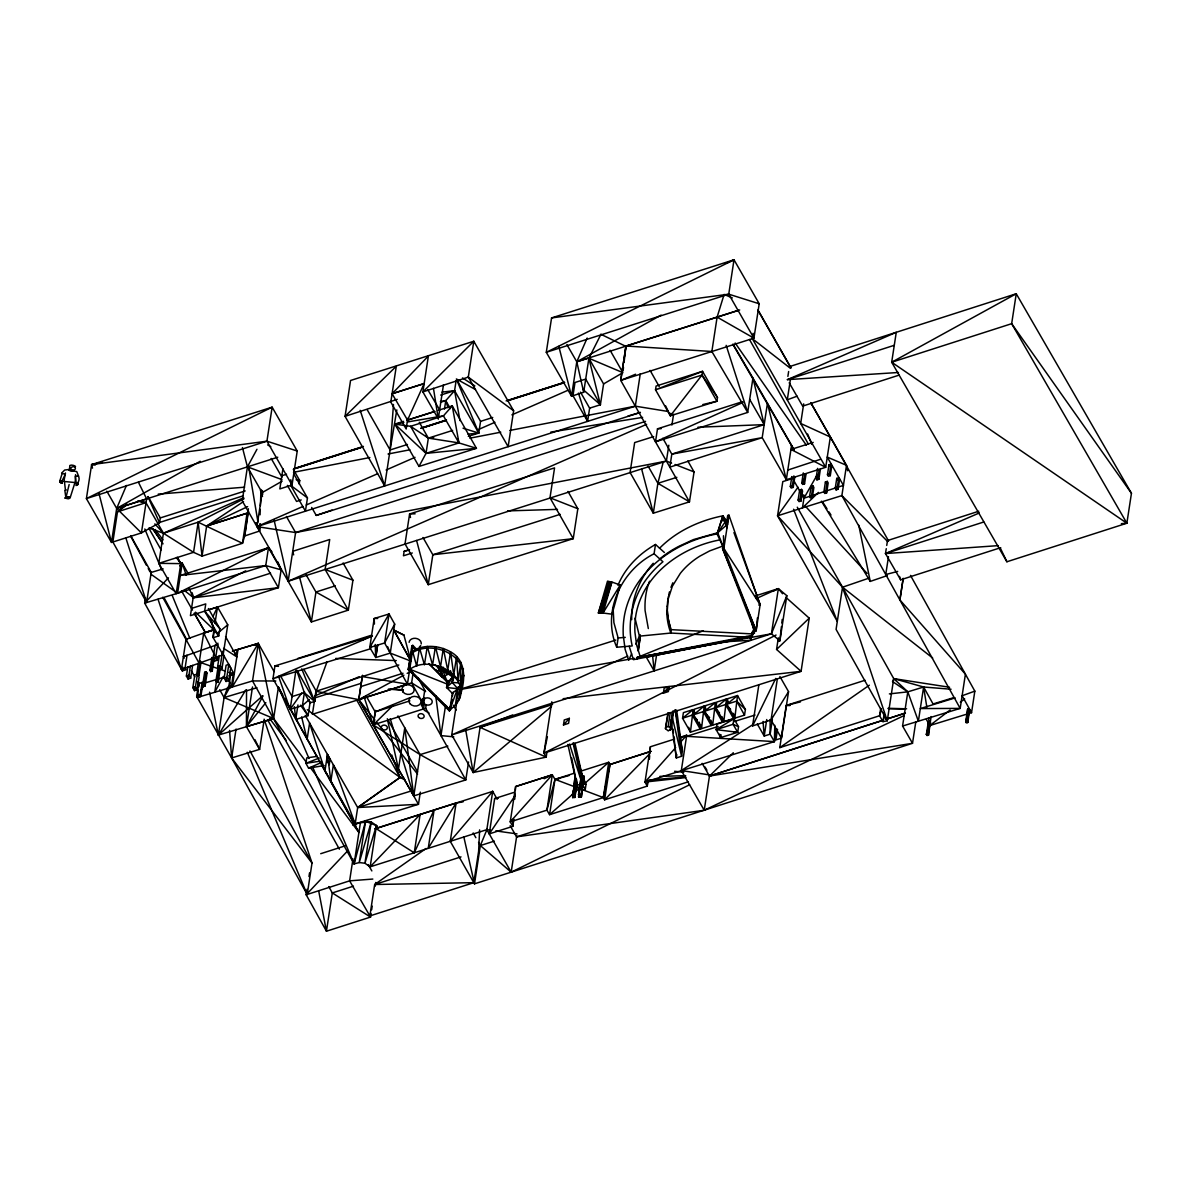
<?xml version="1.0" encoding="UTF-8"?>
<svg xmlns="http://www.w3.org/2000/svg" width="1191" height="1191" viewBox="0 0 1191 1191"><rect width="100%" height="100%" fill="white"/><g stroke="black" fill="none" stroke-linecap="round" stroke-linejoin="round"><path stroke-width="1.5" d="M613.067 607.499L613.901 622.67L618.144 637.959L616.715 647.249L632.213 645.939C626.615 621.866 632.987 595.708 648.47 576.533A127.422 100.55 8.7 0 1 662.94 561.78L654.082 553.755L655.497 544.466L664.37 552.49M246.522 689.723L246.433 726.689L259.623 749.362L231.635 757.967L196.664 696.393L198.614 683.574L202.142 682.413L202.827 683.604M581.357 793.31L581.327 797.017L578.603 797.062L580.925 777.917M66.994 498.567L67.455 496.662L70.195 497.63L68.691 498.806L65.029 498.002L66.354 497.481M580.985 771.083L608.72 762.27L603.301 797.568L604.596 799.816L647.234 786.105L645.001 782.07L774.403 741.606L774.775 725.319M575.134 790.08L574.896 797.449L572.677 797.613L575.045 776.621L575.521 779.033L575.015 776.815M781.564 734.564L781.445 738.137L775.877 739.924L777.515 729.205M242.473 543.275L244.706 535.95L259.474 531.067L259.742 523.846M260.07 514.81L260.263 509.376M260.397 505.758L260.993 489.501M928.474 735.1L927.804 733.954L929.739 721.314L926.404 734.4L928.474 735.1L930.409 722.461L929.739 721.314L928.34 721.761L926.404 734.4L927.074 735.547L928.474 735.1L928.861 726.391M967.762 722.475L967.107 721.329L969.027 708.69L965.707 721.776L967.762 722.475L969.697 709.836L969.027 708.69L967.643 709.136L965.707 721.776L966.363 722.922L967.762 722.475L968.075 715.508M479.616 829.889L478.633 851.237L473.81 882.665L369.865 915.924L374.674 884.511L426.095 848.468M629.19 646.237L633.404 659.68L749.794 637.006L752.31 636.247L752.518 632.644M751.819 635.413A5.881 4.645 8.7 0 1 752.757 634.118A3.35 2.65 8.7 0 1 753.174 633.746A9.037 7.131 8.7 0 1 753.933 633.314L754.826 629.816M667.288 606.219L667.615 601.351M513.321 819.11L512.8 826.346L510.224 821.879L515.629 786.551L552.311 774.82L554.991 779.346L579.139 788.457M514.735 799.221L515.122 793.802M515.375 790.184L515.629 786.566L552.311 774.835L546.907 810.148L549.587 814.659L603.301 797.568L610 764.503L608.72 762.255L583.962 784.184M443.484 384.723L438.273 418.8L422.879 391.913L473.795 341.236L468.301 377.115L508.14 446.655L513.634 410.791L473.795 341.251L350.556 380.48L345.062 416.344L384.604 485.868L390.097 449.99L393.477 404.464M647.666 780.745L647.234 786.105L648.038 780.805M649.393 759.277L649.69 755.704M649.973 752.116L650.405 746.757L674.627 739.06M75.569 474.673L75.241 482.578L63.882 481.432L65.475 472.961M927.715 728.654L928.34 721.761L930.409 722.461L927.804 733.954L926.404 734.4M966.839 717.756L967.643 709.136M723.413 543.424L722.609 548.679L754.737 631.036L756.151 630.724L757.431 617.861M65.177 474.509L62.081 480.851L59.937 480.628L59.803 481.819C63.406 484.737 61.902 482.578 61.962 480.822M248.413 508.765L244.706 535.95L248.487 511.147M688.696 727.284L690.452 732.152L682.547 718.247L683.396 712.665L693.132 709.553L690.452 732.152L700.189 729.056L700.829 724.872M699.177 722.148L701.529 728.654L693.624 714.734L694.487 709.151L704.209 706.04L701.529 728.654L711.265 725.557L711.697 722.758M710.923 720.227L712.68 725.111L704.774 711.191L705.638 705.608L715.359 702.496L712.68 725.111L722.446 722.059L722.848 719.245M722.044 716.699L723.8 721.582L715.895 707.662L716.744 702.08L726.48 698.968L723.8 721.582L733.552 718.575L734.177 714.317M745.417 709.479L736.663 701.112L726.927 704.223L737.512 695.544L734.832 718.143L744.509 715.136L745.417 709.479L737.512 695.544L727.775 698.655L726.927 704.223L734.832 718.143L733.075 713.275M781.43 626.57L779.897 640.818L777.783 641.458M781.817 623.012L782.204 619.454M429.117 663.908L447.369 682.294L452.922 677.158L453.295 673.793M573.466 790.616L572.677 797.613L573.452 792.551M573.854 787.117L575.045 776.621M623.087 370.907L623.489 367.409M624.099 362.153L625.93 346.387L600.934 334.314M416.612 649.244L412.756 645.358L411.863 645.909L408.26 669.521L449.409 710.908L451.136 703.271M580.97 777.976L578.603 797.062L579.377 792M667.288 606.174L667.347 611.057A94.223 74.348 8.7 0 0 669.893 625.603L671.262 629.697L670.816 633.046L639.403 636.158L635.845 644.197M668.33 596.602L666.9 614.392A94.223 74.348 8.7 0 0 669.446 628.952L670.816 633.046L751.715 637.438L752.31 633.91L671.262 629.652M638.302 649.765L640.267 635.294M327.078 661.645L316.255 691.197L314.677 701.425L304.375 692.745L292.078 696.541L295.859 670.488M126.454 485.437L116.688 508.408L111.478 542.441L141.416 532.928L159.549 522.819L160.323 517.936L148.086 496.528M146.672 498.612L141.416 532.928L116.688 508.423L106.833 491.198M145.481 597.793L144.662 603.122L182.327 670.935L185.96 669.759L185.067 668.136L187.032 655.303L183.414 656.598L184.292 658.102M244.036 498.731L198.153 522.209L202.053 556.137L193.552 552.326L163.42 533.24L146.031 502.796L137.784 500.994L146.017 502.632L117.477 511.847L127.229 504.24L117.477 511.877L112.862 541.994L146.612 602.482L151.212 572.38L130.787 535.756M154.86 523.906L163.42 533.226L158.805 563.343L176.164 593.743L180.779 563.626L177.117 557.239L180.883 563.581L182.208 563.164L187.716 572.797M168.437 577.814L144.662 603.108L177.593 593.267L182.208 563.164L179.707 565.829M242.473 543.304L202.053 556.137L206.653 526.035L247.073 513.172L242.473 543.304L198.153 522.209L193.552 552.326L158.82 563.343L180.779 563.626M189.205 588.25L193.15 597.808L190.426 615.658L278.396 587.684L281.121 569.834L277.89 561.973M182.327 670.935L182.893 667.273M192.629 665.382L190.679 678.2L188.029 678.989L186.392 676.071L187.806 666.915M188.029 678.989L188.58 675.327M190.679 678.2L188.967 675.237L190.381 666.082M192.853 687.669L194.818 674.835L197.423 674.017L199.105 677.009L197.14 689.827L194.505 690.646L192.853 687.669L195.458 686.85L197.423 674.017M210.896 619.826L214.32 630.426L213.204 637.676L218.742 635.934L204.644 611.147L205.76 603.897L191.543 608.407M199.031 675.163L198.287 673.778L200.252 660.96L200.996 662.33L199.031 675.163L197.378 675.639L196.634 674.285L198.316 663.298M194.505 690.646L195.071 686.984M197.378 675.639L198.212 670.146M198.376 690.17L197.244 697.509L200.862 696.437L204.644 672.305L206.266 671.813L207.07 673.168L205.105 685.986L203.423 686.522L202.678 685.123L204.301 684.631L206.266 671.813M198.882 686.79L199.433 683.202M200.862 696.437L200.192 695.231L202.142 682.413M203.423 686.522L204.271 681.029M213.948 630.039L212.876 637.125L223.134 654.916L213.055 658.236L214.603 661.005L217.343 660.201L217.908 656.539M215.035 622.953L217.491 607.023L208.872 609.718M214.186 658.31L212.236 671.143L210.643 671.59L209.899 670.28L211.864 657.462L212.043 662.434M210.643 671.59L211.477 666.097M213.055 658.236L215.02 645.418L217.7 644.495L183.414 656.598M212.236 671.143L211.492 669.789L213.174 658.802M214.603 661.005L215.169 657.343M208.395 608.556L219.859 628.699L218.742 635.949L213.963 629.845L210.688 619.469M217.893 643.14L215.735 657.313L217.343 660.201M247.475 466.574L242.235 500.875L288.148 581.253L666.394 461.081L671.59 463.12M222.017 668.583L220.365 665.62L222.33 652.787L223.968 655.75L222.017 668.583L219.323 669.431L217.655 666.498L219.338 655.512M215.913 681.103L217.879 668.285L219.486 667.794L217.521 680.612L218.206 682.026L216.643 682.443L215.913 681.103L217.521 680.612M216.39 681.535L214.752 692.269L223.357 676.414M216.643 682.443L217.491 676.935M219.323 669.431L219.888 665.769M218.206 682.026L220.171 669.193M212.951 616.61L217.491 607.023L227.749 624.813L223.149 654.931L222.777 651.224M224.146 678.081L226.096 665.248L228.806 664.414L230.712 667.883L228.761 680.701L226.037 681.475L224.146 678.081L226.841 677.247L228.806 664.414M226.037 681.475L226.588 677.813M282.907 695.202L278.426 687.118L273.632 718.545L218.355 735.1L224.161 697.182M275.791 680.984L252.537 680.939L229.506 687.832L228.836 686.522L230.801 673.689L233.496 672.885L234.225 674.195L222.911 653.874M282.922 468.792L279.84 488.92L292.018 485.035L266.933 441.176L272.144 407.158L91.603 464.594L86.407 498.612L111.478 542.426L98.838 492.895M229.506 687.832L230.339 682.339M198.957 694.338L197.244 697.509L232.245 687.013L231.545 685.703L233.496 672.885M262.467 490.558L256.943 526.63L295.591 532.556L666.394 461.081L668.821 445.24M256.08 522.67L259.474 531.067L260.561 523.995M236.056 729.071L231.635 757.967L307.204 894.471L312.012 863.058L264.134 719.156M245.733 570.831L193.15 597.808L278.396 587.684L265.757 565.561L268.481 547.711L180.332 575.447L265.757 565.561L281.121 569.834L268.481 547.711L261.707 550.689M232.364 651.164L258.283 643.393L252.537 680.939L354.114 863.907L359.235 862.552L364.922 863.237L370.148 866.84L486.851 829.651L490.394 830.157M252.522 686.954L246.448 726.689L273.632 718.53L306.861 762.94M293.73 473.839L307.457 497.942L305.432 511.133L290.798 485.422L291.304 482.132M297.229 451.032L266.933 441.176L86.407 498.597L272.144 407.158L297.229 451.032L292.033 485.05L290.798 479.72M299.209 484.067L299.745 480.598L293.314 469.358M264.045 720.466L259.623 749.362L254.948 739.685M371.041 645.12L370.49 648.782L272.977 678.706L372.455 635.964L274.942 665.903L272.977 678.706L355.171 823.889L418.473 804.297L420.334 792.119M286.421 516.492L295.591 532.571L288.148 581.268L311.372 621.955L348.353 610.12L352.938 580.196L343.097 562.986M292.227 695.544L290.113 709.374L302.41 705.563L309.318 699.593M310.151 701.841L308.052 715.672L295.74 719.468L297.958 704.938M304.524 691.733L302.41 705.563L308.052 715.672L300.534 705.191M306.117 574.806L315.943 592.031L348.353 610.12L325.128 569.447L329.699 539.523L292.718 551.329L293.656 554.872M309.6 723.056L307.099 739.432L301.621 716.937M398.806 664.98L315.913 691.286L312.384 714.332L407.441 684.17L409.615 669.982M307.025 889.29L306.176 894.769L326.453 931.213L370.535 917.07L371.101 913.423M308.975 876.546L309.541 872.884M407.813 418.264L406.176 429.028L390.812 402.096L396.305 366.233L345.062 416.344L397.228 399.342M410.969 661.124L390.246 653.1L375.775 657.536L377.651 644.763M387.566 646.564L390.246 653.115L394.683 624.114L389.055 613.975L374.197 618.501L369.761 647.502L375.716 657.447L377.711 644.852M468.554 761.987L465.8 779.941L420.095 754.618L373.2 724.887L375.403 710.536M426.199 704.67L425.649 708.273L373.349 724.828L375.552 710.476M352.968 858.949L349.618 880.849L370.535 917.07L332.304 892.937L328.79 886.58M354.114 863.907L360.411 822.653L365.548 821.299L371.235 821.984L376.46 825.571L378.083 828.355L376.46 825.571L365.548 821.299L354.114 863.907L312.637 767.019M409.436 549.646L404.136 551.329L403.451 555.795L412.294 552.981M365.548 821.284L359.235 862.552L371.235 821.984L360.411 822.639L352.67 824.619L356.332 824.768M419.262 422.21L428.343 438.124L426.021 453.369L418.979 466.455L394.846 424.13L403.541 421.361M371.235 821.984L364.922 863.252L376.46 825.571L370.148 866.84L420.095 814.525L492.702 791.36L486.836 829.665L511.177 872.169L912.514 743.303L709.464 776.056L702.139 763.357M444.466 409.109L445.776 400.638L454.59 390.648L456.123 380.614M371.652 909.79L372.202 906.128M375.269 886.089L375.835 882.427M412.533 651.001L416.671 666.156L419.485 647.77L424.443 664.816L427.256 646.415L432.601 665.01L435.415 646.609L440.506 666.871L443.32 648.47L447.742 670.265L450.555 651.864L453.741 674.999L456.555 656.598L458.103 680.701L460.917 662.3L460.56 687.028L463.373 668.627L460.887 693.519C465.353 679.034 465.964 660.052 450.555 651.864C439.107 645.284 424.115 644.182 412.533 651.001L409.719 669.402C434.73 650.941 482.831 686.135 449.811 709.866L452.372 693.132M413.113 673.153L411.61 682.905L423.609 704.551L421.48 705.206M422.477 698.7L421.48 705.221L423.52 708.928L424.264 704.045M423.118 700.874L424.666 690.84M423.609 704.551L424.591 698.03M425.649 708.273L465.8 779.941L413.783 795.886L420.095 754.618L397.958 715.895M414.245 852.816L420.095 814.51L375.999 828.549L414.245 852.816L434.09 810.029L428.239 848.334L456.108 803.032L463.076 801.841M475.462 389.561L456.376 378.946L480.554 421.361L478.767 433.062L468.316 436.368M460.723 684.602L457.865 688.74L452.342 693.326L446.565 687.505L447.652 680.448M453.786 736.857L440.953 735.591L445.613 705.087M449.96 707.275L449.409 710.908L446.67 706.159M408.26 669.521L409.138 668.955L412.756 645.358L408.26 669.521L450.302 710.357L451.97 699.459M452.52 695.827L453.071 692.194M458.148 686.894L455.334 705.28L461.959 681.356L459.145 699.757L463.701 675.133L462.823 678.245M457.002 700.606L451.731 734.921L473.169 772.512L546.193 757.134L547.026 751.625M689.619 784.765L511.177 872.169L474.48 883.841L450.258 841.322L456.123 803.017L374.778 828.772M551.522 706.352L473.169 772.527L480.077 727.359L512.651 714.972M653.68 436.606L634.654 442.576L630.069 472.485L653.293 513.202L689.47 501.843L620.734 380.405L753.933 338.155L759.203 303.765L734.013 259.787L551.567 317.923L546.297 352.298L571.531 396.171L583.679 392.271L588.95 357.881L576.786 361.781L571.531 396.171L558.817 346.373M487.179 829.025L480.345 845.565L474.494 883.841L463.88 837.154M513.887 819.289L512.8 826.346L489.263 833.879L494.652 798.565L514.854 792.119M422.999 537.498L432.824 554.753L573.243 538.66L549.989 497.793L554.559 467.884L409.6 513.976L405.014 543.9L428.254 584.677L573.243 538.66L577.829 508.736L567.988 491.436M516.76 835.71L511.177 872.169L480.345 845.565L478.544 842.409M589.634 408.156L600.398 404.746L585.704 379.08L575 382.49L572.975 395.695L587.61 421.361L589.634 408.171L580.479 392.137M552.55 704.536L480.077 727.359L546.193 757.134L543.945 753.129L551.79 701.797M583.024 389.517L600.398 404.746L603.584 383.934L588.89 358.268L600.949 334.329M574.047 773.287L554.976 779.346L549.587 814.659L579.823 787.847M563.477 724.977L564.251 719.96L569.372 718.322L568.598 723.339L563.477 724.977L569.372 718.322M635.577 374.227L620.734 380.405L625.99 346.015L738.152 310.434M620.734 380.405L625.93 346.402M574.226 787.474L574.747 784.095M576.742 779.867L574.896 797.449L577.218 782.249M640.296 373.706L635.324 406.191L256.943 526.63L302.842 506.503M579.898 788.621L580.672 783.544M584.171 778.423L581.044 794.635L578.335 794.814L583.888 776.041L581.327 797.017L583.888 776.041L581.178 776.234M581.982 790.392L585.272 789.335L586.046 784.318L580.821 772.096M733.15 344.363L752.95 378.038L747.68 412.428L655.497 441.831L657.492 428.82L742.574 401.665M650.926 751.342L610 764.488L604.596 799.816L650.033 753.441M663.298 461.736L657.879 483.293L653.308 513.217L641.636 469.046M717.488 397.526L701.99 375.046L655.512 389.785L702.556 371.324L701.99 375.046L670.369 415.793L655.512 389.785L656.077 386.063L702.556 371.324L717.488 397.526L716.922 401.233L670.369 415.793L670.741 413.322M671.918 425.023L673.585 414.2M637.736 650.703L640.148 634.952M638.421 650.048L638.957 646.549M639.493 643.051L640.296 637.795M649.705 655.72L646.296 657.179L654.142 670.861L656.658 654.499M650.405 746.757L645.001 782.07L675.684 747.606M726.168 345.345L747.68 412.428L711.861 351.494L717.116 317.104M687.847 460.947L694.055 471.934L689.47 501.843L657.894 483.293L648.053 466.053M663.402 693.162L664.161 688.145L669.119 686.582L668.345 691.599L663.402 693.162L669.119 686.582M732.316 297.914L724.113 294.43L717.116 317.119L753.933 338.155L728.743 294.177L734.013 259.787L727.254 262.824M673.63 711.25L670.95 728.832L668.27 730.917L665.456 728.639L667.883 712.813M665.456 728.639L668.374 713.052M666.216 727.12L668.136 726.555L670.28 712.486M670.95 728.832L670.086 727.254L672.513 711.429M670.191 730.351L673.153 711.012M676.845 754.618L676.324 757.967L681.58 756.27L682.354 751.253L676.652 710.104M904.297 715.478L704.238 810.252L681.326 770.532L686.731 735.204L679.808 737.393M800.68 423.46L752.325 338.661L753.144 333.316M725.766 523.281L726.182 520.497L722.863 515.837C699.34 520.541 676.503 531.082 659.516 548.292M726.361 524.174L727.701 515.405L728.937 515.152L760.126 604.7L756.151 630.724L722.609 548.679L723.607 543.379M758.712 605.013L760.126 604.7L723.845 548.426L728.937 515.152L727.269 523.98M737.691 732.316L716.163 729.636L717.012 724.068L733.939 718.739L738.539 726.733L737.691 732.316L720.629 737.586L716.163 729.636L733.939 718.739L733.075 724.307L737.691 732.316L734.118 732.257M787.876 376.401L788.636 371.518M790.303 380.182L787.296 399.804L797.121 396.171M721.761 641.919L750.911 640.296L751.744 634.848M703.152 630.783L636.664 657.715L637.081 658.817L636.664 657.715L752.31 636.247L752.846 632.778M793.563 509.227L837.303 621.404L777.559 515.807L782.8 481.611L792.744 478.454M779.897 676.533L788.561 691.658L771.053 719.974L752.563 725.929L758.846 684.825M793.861 475.894L794.739 477.442L793.221 487.387L791.211 488.057L790.303 486.509L791.821 476.564L792.73 478.112M662.866 438.303L671.813 454.128L762.195 437.648L669.833 467.14L671.813 454.128L764.19 424.636L752.935 378.038L767.451 403.273L762.195 437.648L786.313 479.735L825.705 467.304L800.68 423.46L803.687 403.853M793.221 487.387L792.328 485.839L793.608 477.561M778.333 588.637L786.819 595.664L779.897 640.818L771.426 633.806L778.348 588.637L755.377 595.902M798.104 500.071L799.637 490.141L801.588 489.382L802.57 491.034L801.052 500.979L799.012 501.619L798.104 500.071L800.054 499.327L801.588 489.382M806.069 473.869L804.55 483.814L802.674 484.395L801.766 482.861L803.285 472.916M547.398 736.738L543.945 753.129L801.081 671.322L776.562 649.452L778.333 637.855M766.736 719.543L764.22 736.053L770.145 734.162L772.378 719.498M802.674 484.395L803.434 479.422M804.55 483.814L803.627 482.251L804.893 473.958M804.372 495.292L802.451 507.887L777.559 515.822L842.528 587.208L932.672 658.028M777.336 678.855L771.053 719.974L781.445 738.122L788.546 691.673M809.582 496.439L811.101 486.494L812.991 485.913L813.87 487.447L812.351 497.391L810.446 498.002L809.582 496.439L811.473 495.858L812.991 485.913M718.173 726.495L686.567 736.321L774.403 741.606L776.324 728.996M820.376 469.343L818.857 479.288L816.952 479.869L816.073 478.335L817.592 468.391M816.952 479.869L817.711 474.896M818.857 479.288L817.964 477.74L819.229 469.462M881.459 708.839L879.583 715.746L779.777 747.635L786.239 705.444L865.023 680.269M823.889 491.928L825.408 481.983L827.283 481.387L828.177 482.921L826.658 492.866L824.797 493.476L823.889 491.928L825.75 491.332L827.283 481.387M827.462 474.747L828.981 464.803L830.976 464.148L831.824 465.711L830.291 475.656L828.326 476.281L827.462 474.747L829.442 474.078L830.976 464.148M786.06 597.51L809.225 618.159L801.081 671.322L563.135 698.7M835.233 488.34L836.752 478.395L838.747 477.77L839.625 479.318L838.092 489.263L836.112 489.903L835.233 488.34L837.228 487.715L838.747 477.77M836.112 489.903L836.618 486.598M797.27 507.202L842.528 587.208L836.082 629.399L887.265 720.793L882.963 721.642L879.583 715.746L880.7 708.407M789.38 366.649L1016.251 293.745L1131.45 493.297L1126.865 523.221L1006.901 561.765L891.687 362.228L896.272 332.304L787.385 379.646L898.461 372.485M1000.708 547.666L900.649 579.823L885.494 553.562L886.253 548.694M886.744 545.433L887.489 540.565L978.764 511.237M888.471 556.703L885.747 574.538L897.701 571.427M915.819 721.701L912.514 743.303L902.584 726.034L960.184 708.392L965.41 674.18L899.89 599.951L903.195 578.35M899.89 599.951L903.165 578.558M884.362 712.471L882.963 721.642L884.749 714.466M902.57 726.048L907.81 691.837L893.726 678.617L842.528 587.208L869.177 578.067M927.908 730.128L928.459 726.525M931.139 716.55L929.769 725.542L971.543 712.694L974.833 691.137L910.49 575.402M967.196 717.503L967.747 713.9M375.999 828.564L376.46 825.586M407.471 444.466L390.097 449.975L396.826 409.912M64.403 481.402L65.46 490.126M721.121 734.832L720.629 737.586L719.721 734.207M576.995 782.472L574.419 795.067L572.201 795.216L576.34 779.882M74.973 482.519L70.195 497.63M752.087 633.061L754.484 629.89A9.037 7.131 8.7 0 0 753.605 630.367A5.166 4.079 8.7 0 0 752.325 632.049A6.357 5.017 8.7 0 0 752.072 633.016L752.28 634.014M69.152 484.529L66.205 496.573L67.143 497.957M668.702 595.083L669.446 591.897M667.883 599.981L672.379 586.18L680.284 573.407A92.675 73.127 8.7 0 1 687.207 565.844A96.724 76.328 8.7 0 1 699.936 556.108L709.732 550.867L723.19 545.94M892.833 682.205L893.726 678.617L949.599 687.252M454.337 673.868L452.118 682.354L446.565 687.505L457.865 688.74L452.118 682.354L453.205 675.297L446.565 687.505M569.179 775.52L554.991 779.346L546.907 810.148L510.224 821.864L552.311 774.82L544.198 778.691M461.676 683.217C471.383 656.286 432.527 639.21 412.25 652.862M620.228 585.034L612.04 614.184L603.003 613.023L620.228 585.034L611.891 582.027L602.974 613.201L601.455 612.993L610.432 581.759L611.861 582.235L601.455 612.993M598.358 612.993L607.514 581.134L608.943 581.625L598.358 612.993L599.877 613.201L608.973 581.446L610.402 581.952L601.291 613.261L599.907 613.008L610.402 581.952M751.834 637.393L751.64 636.411A6.342 5.002 8.7 0 1 751.863 635.428M756.151 630.724L717.682 532.749L722.863 515.837L727.537 524.263L717.682 532.749L693.475 539.583L679.064 546.252A116.718 92.094 8.7 0 0 659.516 559.13M722.609 548.679L723.845 548.426L717.042 533.925L722.863 515.837L727.001 527.792M649.512 581.253L647.606 586.94A107.815 85.082 8.7 0 0 646.251 592.761A120.678 95.22 8.7 0 0 645.09 610.566L648.321 628.55M232.736 651.045L258.283 643.378L273.632 718.53L224.102 697.569L227.675 687.207M449.811 709.866L457.552 688.532M435.057 664.757L452.922 677.158L454.143 673.898M66.562 498.27C68.17 495.337 72.443 498.612 66.904 497.674M627.731 656.092L451.746 734.921L771.426 633.806L786.819 595.664M670.95 587.342L672.826 582.786M70.12 468.301C65.609 471.904 77.43 471.591 75.093 467.2C73.217 465.1 68.363 469.328 70.79 468.495M583.679 392.271L576.786 361.781L587.148 338.05M631.587 653.829L628.744 660.261L625.126 649.378L623.265 635.399A140.285 110.703 8.7 0 1 624.605 614.705C633.18 570.831 675.103 541.592 717.042 533.925M407.53 420.11L424.16 383.562L392.092 393.745L407.53 420.11L434.581 411.52M617.98 585.302C625.141 567.75 639.135 553.711 655.497 544.466M752.563 725.929L775.758 678.408M62.215 473.303L59.937 480.628M394.683 624.114L384.633 642.976L369.761 647.502L389.055 613.975L384.619 642.976L407.441 684.17L362.302 676.577M262.898 696.095L246.433 726.689L265.861 702.66M256.973 449.275L247.43 466.857L262.139 492.627L282.148 481.149M200.684 691.167L204.986 683.247M235.416 654.231L237.992 649.482L232.26 687.028L258.283 643.378L274.094 671.59M219.71 689.738L224.102 697.569L230.191 686.567M817.383 474.494L803.925 498.225L794.055 481.015M209.571 692.179L218.355 735.115L245.688 690.095M489.263 833.879L515.107 795.633M717.682 532.749L726.182 520.497L727.537 524.263M301.844 692.805L290.113 709.374L278.575 676.324M777.559 515.822L798 487.223M450.258 841.308L492.702 791.36M680.597 742.097L686.731 735.204L680.24 738.182M347.891 850.597L306.176 894.769L349.618 880.849L372.828 879.062M77.579 484.558C72.725 485.675 81.39 482.98 78.517 476.087L75.331 476.296L76.194 483.099M373.349 724.828L392.896 705.548M882.442 720.466L709.464 776.07L733.299 752.757M818.47 492.389L802.451 507.872L841.873 495.605L887.757 541.622M776.562 649.452L809.225 618.159M218.355 735.1L262.735 695.752M218.281 632.644L227.749 624.813M715.359 702.496L704.774 711.191L714.511 708.079L719.513 712.843M950.12 710L929.769 725.542L928.593 718.203M960.303 702.228L964.665 698.909M403.719 777.857L400.012 777.44L357.687 807.528L355.171 823.889L333.376 764.83L330.875 781.192L327.465 754.469L324.964 770.815L309.6 723.071M404.851 779.867L400.027 777.44L357.672 807.528L305.238 715.389M779.777 747.635L869.341 685.197M247.073 513.202L206.653 526.035L243.53 501.56M255.216 645.343L258.283 643.393M681.326 770.517L753.114 724.441M654.082 553.755C621.047 570.459 601.5 612.114 616.715 647.249M436.755 671.456L441.414 668.598L447.295 674.508M428.879 663.595L442.62 677.366L449.588 673.109L445.851 669.342M603.584 383.934L622.893 372.664L588.89 358.268L600.398 404.746M146.627 498.91L116.688 508.423L200.237 461.274M566.871 344.556L576.786 361.781L661.079 315.139M1126.865 523.221L891.687 362.228L1016.251 293.745L1011.665 323.684L1126.865 523.221L1121.371 523.638M403.928 675.148L358.774 699.623L413.783 795.886L404.776 727.85L398.464 769.103L387.804 721.031M407.158 673.391L411.997 670.771M543.945 753.129L776.056 635.041M150.766 574.077L177.593 593.267L268.481 547.711L271.89 551.686M734.013 259.787L546.297 352.298L728.743 294.177L759.203 303.765M773.346 591.093L778.348 588.637L782.576 593.743M206.653 526.035L247.654 506.622M655.497 441.831L742.946 402.454M756.345 598.492L778.348 588.637M148.935 528L163.42 533.24L243.708 497.734M317.134 756.345L306.727 757.923L305.908 763.312L308.588 768.165L321.778 762.344M306.236 505.014L377.621 473.72M386.122 469.998L415.019 457.329M477.904 429.757L494.905 422.299M511.907 414.855L567.988 390.261M646.653 424.294L288.133 581.268L273.975 519.618M361.632 640.326L371.711 635.964M315.168 695.797L359.116 676.741M998.386 545.627L885.494 553.562L979.27 512.979M366.173 696.08L375.195 711.876L410.151 697.613M319.218 758.057L305.908 763.312L319.784 761.213M974.833 691.137L962.12 695.752L971.543 712.694M185.067 668.136L181.449 669.416L158.046 599.311M213.68 629.548L186.049 639.314L181.449 669.416L215.735 657.298L203.691 633.076L199.091 663.193L162.72 597.272M821.433 501.173L870.249 581.402L887.384 575.536M311.685 507.44L316.24 515.42L332.066 510.061M801.766 482.861L803.627 482.251M787.787 470.073L820.405 459.339M196.664 696.393L200.192 695.231M790.303 486.509L792.328 485.839M468.316 377.115L422.894 391.899L428.373 356.035L392.092 393.745L424.16 383.547M217.655 666.498L220.365 665.62M186.392 676.071L188.967 675.237M421.138 428.254L445.91 420.319M507.857 400.489L564.504 382.371M480.554 421.361L492.746 417.46M787.385 379.646L894.277 345.301M891.687 362.228L1011.665 323.684L1131.45 493.297M899.041 375.15L802.66 406.116L789.186 382.773M335.311 585.838L315.943 592.016L311.372 621.955L299.715 577.829M885.494 553.562L983.796 521.986M697.286 719.9L692.269 715.121L682.547 718.247L693.132 709.553L694.889 712.65M709.613 717.592L703.36 711.623L693.624 714.734L704.209 706.04L705.965 709.136M730.634 709.315L725.617 704.551L715.895 707.662L726.48 698.968L728.237 702.065M320.721 853.694L345.062 845.893M610 764.503L650.926 751.357M353.474 886.149L332.304 892.937L326.438 931.213L318.726 891.106M510.195 825.691L516.581 836.856L688.383 781.772M709.464 776.056L882.442 720.451M461.006 856.88L374.674 884.511L473.81 882.665M930.409 722.461L929.01 722.907L928.34 721.761M968.298 710.283L969.697 709.836L967.107 721.329L965.707 721.776M576.786 361.781L739.715 309.958M116.688 508.408L277.771 457.225M293.76 468.673L363.419 446.417M421.167 428.031L446.521 419.961M506.115 400.92L564.519 382.296M421.108 428.403L445.896 420.497M507.828 400.742L564.46 382.668M281.865 475.73L286.555 474.241M160.309 517.921L245.197 490.93M158.075 522.909L242.785 495.947M301.219 499.937L296.559 501.426L287.373 485.362M193.15 597.822L270.565 573.184M195.488 612.189L213.963 629.845L205.373 632.585L194.341 613.32M480.345 845.565L494.325 841.114M440.67 395.084L454.59 390.648L478.767 433.062L467.959 434.149M440.581 402.275L445.762 400.623L450.332 408.587M407.024 420.244L434.864 411.416M438.333 410.314L452.252 405.893L476.43 448.307L418.979 466.455M425.634 435.578L428.343 438.124L458.952 442.918L476.43 448.307L426.021 453.369L394.846 424.13L410.582 426.304L428.343 438.124L452.625 430.427M163.42 533.24L198.153 522.209M316.24 515.42L640.416 412.428L627.985 416.046M295.591 532.571L645.567 421.376M560.157 514.333L432.824 554.768L428.254 584.692L416.597 540.491M360.769 686.611L403.034 673.243M375.195 711.861L409.898 700.859M462.182 688.651L615.851 640.043M177.593 593.282L265.757 565.561M657.879 483.293L676.83 477.338M813.215 442.412L790.943 449.439L825.705 467.304L830.335 437.008L810.684 402.573M297.676 658.519L371.413 635.265M315.764 697.613L361.275 683.277M716.163 729.636L733.075 724.307L738.539 726.733M213.993 629.875L205.373 632.585L194.312 613.246M816.073 478.335L817.964 477.74M207.07 673.168L205.388 673.689L204.644 672.305M74.944 467.006C77.415 466.41 71.475 464.177 69.822 465.517L69.584 468.554M733.969 721.597L755.049 715.047M209.899 670.28L211.492 669.789M412.19 790.675L357.672 807.528L418.473 804.297L358.774 699.608L362.496 675.267L358.774 699.623L411.624 682.905L425.589 691.539L417.892 677.619M301.755 668.821L314.677 701.425L310.002 702.869L304.375 692.745L296.708 670.459M953.946 697.569L933.059 703.97L923.62 687.013L893.726 678.617L887.265 720.808L842.528 587.208M196.634 674.285L198.287 673.778M420.095 754.618L447.846 746.117M955.152 697.896L920.315 708.571L960.184 708.392L841.873 495.605L846.503 465.309L810.877 402.856M228.836 686.522L231.545 685.703M224.102 697.569L256.928 687.728M151.004 572.484L163.137 568.866M206.207 682.592L223.714 677.351M228.97 675.788L232.468 674.731M404.136 551.329L409.496 549.855M69.182 470.326L76.775 471.591L78.517 476.087M66.22 489.933L64.865 490.543L65.847 497.451M352.685 824.619L360.411 822.653M789.946 705.563L786.239 705.459L800.471 701.871M702.779 404.568L716.922 401.233L701.99 375.046M720.451 539.791C682.205 546.773 643.989 573.422 636.173 613.439A127.913 100.937 8.7 0 0 634.937 632.302L636.634 645.046L640.311 656.97L636.649 657.715L749.794 637.006L746.147 636.619M102.471 462.287L91.603 464.594L92.511 468.137M646.296 657.179L749.794 636.768L750.911 640.296M293.492 472.306L369.865 457.538M388.043 454.009L409.868 449.796M469.864 438.184L500.771 432.199M509.867 430.442L635.324 406.176L668.359 411.505M636.664 657.715L752.027 635.384L752.31 636.247M580.508 784.407L576.995 785.092L567.854 744.42M460.485 689.44L634.252 658.34M639.731 657.358L643.393 656.703M659.859 653.77L771.426 633.806M440.372 401.546L445.762 400.623L447.965 407.679M394.846 424.115L403.838 422.582M407.441 421.971L443.439 415.867L452.252 405.893L458.952 442.918L426.021 453.369L410.582 426.304L443.439 415.867L458.952 442.918L457.85 439.39M308.588 768.165L324.101 765.545M550.837 432.08L642.634 417.386M516.581 836.856L704.223 810.267L709.628 774.954L681.326 770.532M551.567 317.923L728.743 294.177M266.933 441.176L91.618 464.594L95.191 465.115M442.025 392.137L454.575 390.663L459.994 420.631M786.239 705.459L789.916 705.042M889.394 693.906L907.81 691.852L923.62 687.013L951.058 689.232M494.667 798.565L498.344 798.164M647.16 781.817L685.748 777.589M428.343 438.124L433.747 437.573M648.901 780.06L685.703 776.964M158.239 494.116L244.587 487.193M618.144 637.959L625.26 637.379M657.492 428.805L661.169 428.671M697.956 427.227L764.19 424.636L749.675 399.402M415.138 513.797L409.6 513.976L410.523 517.504M507.574 510.909L557.492 509.361M554.991 779.346L558.668 779.242M659.933 776.368L685.703 775.639M377.696 618.442L374.197 618.501L374.421 624.069M888.278 708.749L904.847 708.958M65.029 498.002L66.592 498.18M888.114 708.288L906.634 708.809M68.884 469.522L64.686 470.028L61.664 473.05L65.356 474.539M335.683 658.429L396.275 660.588M625.99 346.015L711.846 351.479M583.516 784.14L586.046 784.318M390.395 688.86L403.362 689.842M388.43 689.068L403.183 690.378M73.663 470.46L71.252 469.537M458.49 682.934L452.118 682.354L454.575 675.833L459.309 680.761M76.09 485.541L78.13 484.469L78.174 483.308M674.582 771.277L683.798 772.244M274.942 665.903L278.471 666.379M495.724 830.901L517.043 833.894M315.913 691.286L358.774 699.623L374.912 720.064M296.157 479.631L299.745 480.598M463.031 428.209L478.767 433.062L457.076 380.644M200.937 662.672L225.456 671.173M228.955 672.394L232.468 673.6M668.136 726.555L670.086 727.254M281.969 479.616L247.43 466.857L242.443 447.578M582.593 789.752L603.301 797.568M325.128 569.447L352.938 580.196M675.044 464.475L694.055 471.919M549.989 497.793L577.829 508.736M447.027 684.021L409.138 668.955L450.302 710.357M60.696 482.817L59.967 481.998M62.126 483.308L60.399 481.968M800.68 423.46L830.335 437.008L888.59 541.027M267.633 444.913L270.804 446.729M424.219 710.193L429.013 713.037M462.48 377.934L474.881 385.899M223.595 648.321L236.86 656.926L225.561 636.575M892.476 681.52L907.81 691.852L918.38 721.21L923.62 687.013L926.836 707.186M307.233 709.687L400.027 777.44L391.75 754.93M468.301 377.115L513.634 410.791M290.798 485.422L307.457 497.942M752.325 338.661L790.467 368.361M184.456 590.542L193.076 597.316M415.808 649.75L411.863 645.909L415.719 649.795M442.858 667.005L452.922 677.158L450.436 670.652M805.429 506.264L867.063 573.392M204.644 611.147L219.859 628.699M435.876 669.565L442.59 677.381L441.414 668.598M377.219 722.982L417.579 774.105M269.523 718.396L286.287 740.519M155.187 529.533L163.003 539.895M176.417 557.671L180.883 563.581M310.181 767.376L358.923 832.494L321.362 764.652M735.175 343.038L806.352 445.211M152.895 528.893L162.408 542.62M152.627 528.7L163.048 543.855M447.995 669.684L452.922 677.158M436.442 665.635L447.369 682.294L441.608 667.139M823.011 502.557L827.001 508.81M828.996 511.922L830.99 515.048M800.054 499.327L801.052 500.979M204.301 684.631L205.105 685.986M427.807 389.755L439.658 409.898M825.408 481.983L826.316 483.531M825.75 491.332L826.658 492.866M732.837 344.244L793.846 449.573M799.637 490.141L800.531 491.689M757.268 723.964L764.205 736.038L763.044 721.433M705.057 767.004L706.888 770.19M368.213 864.606L371.845 870.919M794.263 450.049L767.451 403.273L786.313 479.735L791.568 445.36L792.387 448.873M583.009 785.375L585.272 789.335M271.161 458.431L281.91 477.144M181.464 590.84L192.495 610.105M791.018 367.9L757.878 309.988L790.764 367.632M610.09 350.288L621.97 371.071M774.403 741.606L770.13 734.162L770.13 719.528M579.496 789.454L576.995 785.092L571.695 757.952M492.702 791.375L497.213 799.25M828.981 464.803L829.859 466.336M811.473 495.858L812.351 497.391M367.111 409.555L390.097 449.99M473.169 832.956L475.864 837.69M387.298 718.754L417.594 771.902M303.869 669.416L316.255 691.197M296.991 670.31L314.692 701.425M714.511 708.079L722.446 722.059M703.36 711.623L711.265 725.557M692.269 715.121L700.189 729.056M149.262 528.938L161.142 549.9M195.458 686.85L197.14 689.827M650.092 370.401L659.233 386.554M725.617 704.551L733.552 718.575M836.752 478.395L837.63 479.958M837.228 487.715L838.092 489.263M749.481 339.495L808.376 444.124M191.304 670.637L194.818 676.89M197.453 681.565L199.21 684.691M736.663 701.112L744.509 715.136M453.384 705.221L456.138 710.164M354.62 825.393L353.072 822.013L354.322 824.217M356.704 700.025L400.027 777.44M280.347 675.565L292.078 696.541M811.101 486.494L811.979 488.057M926.33 719.364L928.042 722.446M353.072 822.013L358.908 832.494M284.694 698.417L316.895 756.583M267.543 719.677L339.375 849.168M249.946 750.925L312.012 863.058L231.635 757.952L229.55 730.425M226.841 677.247L228.761 680.701M324.711 770.369L326.691 773.897M329.356 778.75L354.278 824.083M217.879 668.285L218.608 669.61M130.653 536.173L146.478 565.338M148.235 568.569L149.992 571.814M164.06 597.733L186.913 639.85M829.442 474.078L830.291 475.656M198.614 683.574L199.21 684.676M230.801 673.689L231.471 675.014M138.424 482.236L146.567 498.761M1000.44 548.366L1006.901 561.765M665.605 405.893L670.369 415.793M147.952 496.647L159.549 522.819M278.441 687.133L309.005 758.518M247.281 752.25L307.204 894.471M144.811 528.968L161.708 569.983M172.278 595.619L189.875 638.346M807.647 434.06L811.815 444.377M438.318 665.888L442.59 677.381M733.939 532.585L760.126 604.7M260.427 490.335L262.511 496.409M899.518 576.399L900.649 579.823M182.208 563.164L186.258 575.313M192.049 592.671L193.791 597.882M578.439 393.104L587.61 421.361M364.148 697.048L373.2 724.887M360.203 410.329L384.604 485.868M125.874 538.019L146.612 602.482M569.551 744.092L581.148 780.581M390.231 718.709L413.783 795.886M639.403 636.158L635.041 618.189M403.913 635.116L410.508 659.412M750.27 617.012L754.543 633.046M573.72 743.11L583.024 779.048L574.985 743.333M680.671 744.226L682.354 751.253L675.416 709.821M672.32 717.563L681.58 756.27L675.148 709.762M803.091 494.697L803.925 498.21L843.436 485.392L827.269 457.091L846.503 465.324L847.62 470.758M753.04 623.801L754.737 631.036M573.02 742.99L581.446 780.492M858.756 525.171L870.249 581.402M262.109 490.915L262.764 494.265M465.592 729.339L473.169 772.512M248.934 468.346L257.971 522.105M258.581 525.693L259.474 531.067M433.464 388.326L438.273 418.8M671.054 719.87L676.324 757.967L673.853 736.336M435.742 695.886L440.953 735.591M673.019 729.13L673.436 732.733M294.356 706.695L295.74 719.483M652.504 654.797L654.142 670.861M375.21 644.465L375.716 657.447M722.863 515.837L723.026 521.256M723.458 535.742L723.845 548.426M631.706 619.677C631.245 600.74 638.197 582.012 649.899 567.244A127.422 100.55 8.7 0 1 653.219 563.254M420.676 645.537A6.119 4.824 8.7 0 1 419.44 646.847M409.109 642.321A6.119 4.824 8.7 0 1 415.763 638.346A6.119 4.824 8.7 0 1 421.242 643.944M669.893 625.573A94.223 74.363 8.7 0 1 667.347 611.013M327.54 754.766L326.721 760.156L329.267 764.667L330.086 759.277L327.54 754.766M360.962 447.518L295.472 468.48L360.947 447.593M905.383 713.081L885.97 719.319L905.383 713.081M403.913 635.116L393.774 630.054L410.106 659.576L393.789 630.054L403.928 635.145M418.592 717.31A3.067 2.412 8.7 0 0 423.862 717.28A3.067 2.412 8.7 0 0 420.87 713.647A3.067 2.412 8.7 0 0 418.592 717.31M381.82 728.773A3.067 2.412 8.7 0 0 387.075 728.743A3.067 2.412 8.7 0 0 384.083 725.111A3.067 2.412 8.7 0 0 381.82 728.773M403.034 692.06A6.119 4.824 8.7 0 0 413.56 692.001A6.119 4.824 8.7 0 0 407.59 684.736A6.119 4.824 8.7 0 0 403.034 692.06M409.927 703.673A6.119 4.824 8.7 0 0 420.453 703.613A6.119 4.824 8.7 0 0 414.468 696.348A6.119 4.824 8.7 0 0 409.927 703.673M423.907 703.33A4.585 3.618 8.7 0 0 431.797 703.285A4.585 3.618 8.7 0 0 427.316 697.837A4.585 3.618 8.7 0 0 423.907 703.33"/></g></svg>
